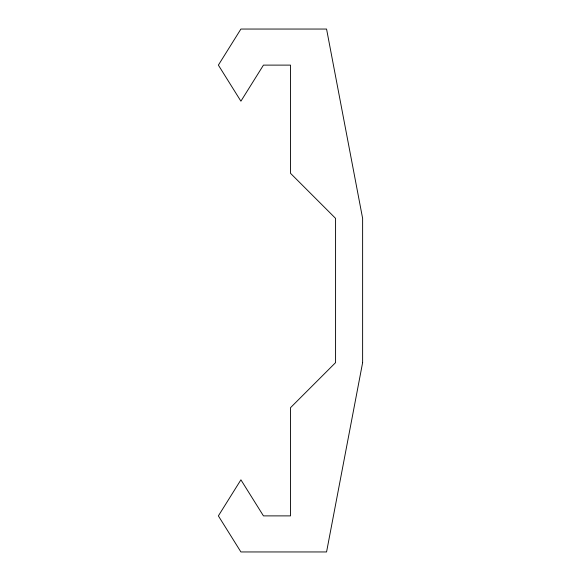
<?xml version="1.0" encoding="UTF-8"?>
<svg xmlns="http://www.w3.org/2000/svg" width="581" height="581" viewBox="0 0 581 581"><rect width="100%" height="100%" fill="white"/><g stroke="black" fill="none" stroke-linecap="round" stroke-linejoin="round"><path stroke-width="0.87" d="M362.624 362.624L326.566 551.95L240.912 551.95L218.376 515.884L240.912 479.826L263.454 515.884L290.5 515.884L290.5 407.702L335.578 362.624L335.578 218.376L290.5 173.298L290.5 65.116L263.454 65.116L240.912 101.174L218.376 65.116L240.912 29.05L326.566 29.05L362.624 218.376L362.624 362.624"/></g></svg>
